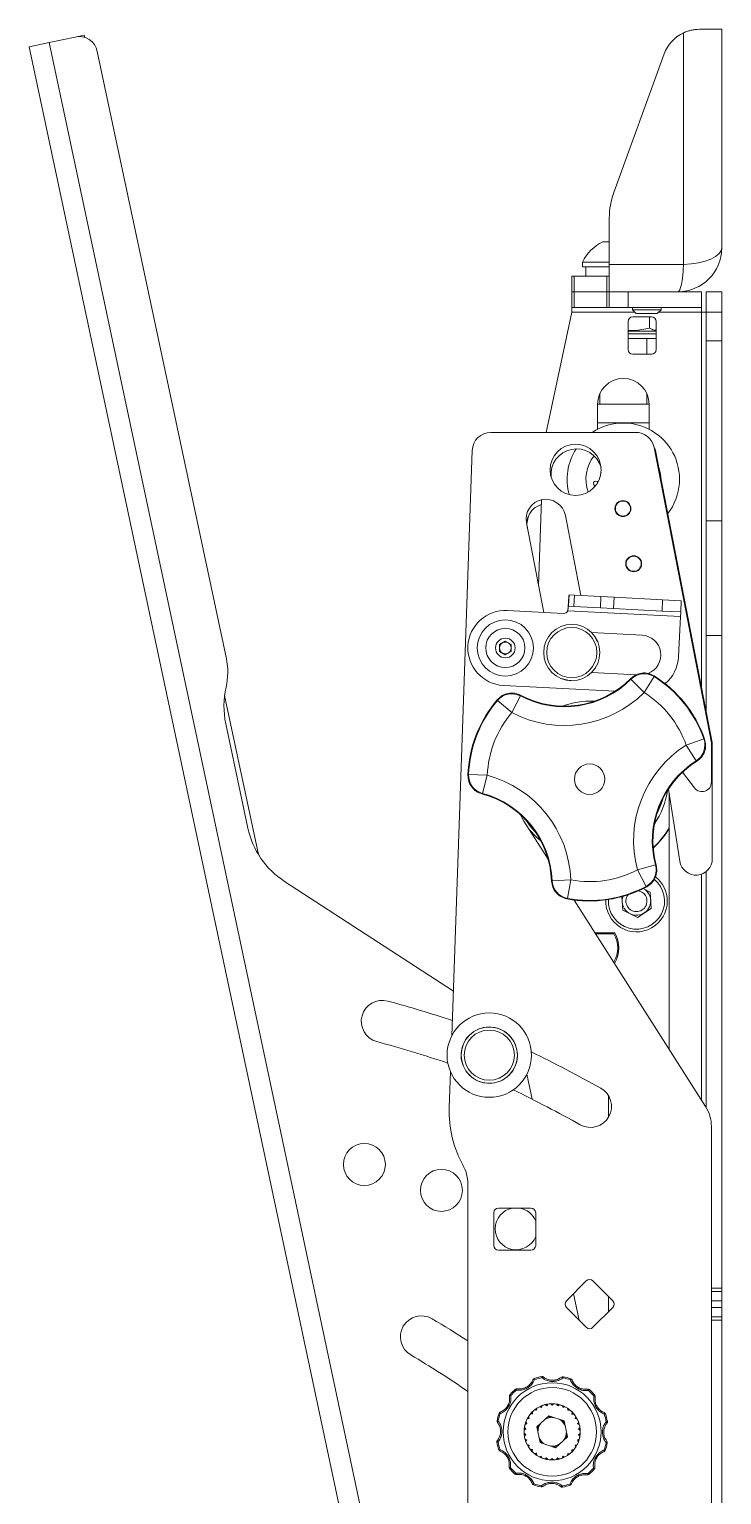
# Model space of a CAD drawing. Extents: x -382 to 1420, y -377 to 265.
# Drawn here: x -139.48 to -134.87, y 20.09 to 29.85 of the extents above; entities that cross this region are included whole.
import ezdxf

# ---------------------------------------------------------------- set-up
doc = ezdxf.new("R2010")
doc.units = 0
doc.header["$MEASUREMENT"] = 0
doc.layers.add('AV-Detl-Obje-Brkt', color=202, linetype='CONTINUOUS')
doc.layers.add('AV-Detl-Obje-Mont', color=232, linetype='CONTINUOUS')

msp = doc.modelspace()

# ---------------------------------------------------------------- linework, layer by layer
at = {"layer": 'AV-Detl-Obje-Brkt', "linetype": 'Continuous', "lineweight": 15}
for p, q in [((-139.17889, 29.79983), (-139.35157, 29.76312)), ((-139.17889, 29.79983), (-139.11745, 29.81289)), ((-139.11393, 29.79632), (-139.11745, 29.81289)), ((-139.35157, 29.76312), (-139.48437, 29.7349)), ((-136.05597, 13.60552), (-139.48437, 29.7349)), ((-135.92317, 13.63375), (-139.35157, 29.76312)), ((-139.03072, 29.70361), (-138.17056, 25.65684)), ((-137.95691, 24.35299), (-138.18209, 25.41238)), ((-138.17436, 25.22411), (-138.02643, 24.52813)), ((-137.78273, 24.17355), (-136.6569, 23.44243))]:
    msp.add_line(p, q, dxfattribs=at)
for centre, radius, start, end in [((-139.15292, 29.67764), 0.12492, 12, 102), ((-138.59823, 25.56593), 0.43723, 346.992167, 12), ((-137.6245, 25.34099), 0.56215, 166.992167, 192), ((-137.47656, 24.64501), 0.56215, 192, 237)]:
    msp.add_arc(centre, radius, start, end, dxfattribs=at)
at = {"layer": 'AV-Detl-Obje-Mont', "linetype": 'Continuous', "lineweight": 15}
for p, q in [((-135.12165, 29.82806), (-135.12165, 28.28344)), ((-135.01668, 29.85118), (-134.86783, 29.85118)), ((-134.86783, 28.39419), (-134.86783, 29.85118)), ((-135.25145, 29.68679), (-135.58723, 28.76425)), ((-135.61736, 28.59335), (-135.61736, 28.28344)), ((-135.66034, 28.43517), (-135.61736, 28.43517)), ((-135.797, 28.30025), (-135.797, 28.26927)), ((-135.797, 28.30025), (-135.61736, 28.30025)), ((-135.797, 28.26927), (-135.61736, 28.26927)), ((-135.77352, 28.26927), (-135.77352, 28.20681)), ((-135.12165, 28.28344), (-135.61736, 28.28344)), ((-135.61736, 28.10227), (-135.61736, 28.28344)), ((-135.86721, 28.10227), (-135.86721, 28.20681)), ((-135.86721, 28.20681), (-135.85047, 28.20681)), ((-135.85047, 28.20681), (-135.85047, 28.10227)), ((-135.6341, 28.20681), (-135.85047, 28.20681)), ((-135.6341, 28.10227), (-135.6341, 28.20681)), ((-135.6341, 28.20681), (-135.61736, 28.20681)), ((-135.86721, 28.10226), (-135.86719, 28.10227)), ((-135.86721, 27.99766), (-135.86721, 28.10226)), ((-135.86719, 28.10227), (-135.85047, 28.10227)), ((-135.85047, 28.10227), (-135.85047, 27.99774)), ((-135.6341, 28.10227), (-135.85047, 28.10227)), ((-135.6341, 27.99774), (-135.6341, 28.10227)), ((-135.6341, 28.10227), (-135.61736, 28.10227)), ((-135.61736, 27.99774), (-135.61736, 28.10227)), ((-135.61736, 28.10227), (-135.60239, 28.10227)), ((-135.60239, 28.10227), (-135.49244, 28.10227)), ((-135.49244, 28.10227), (-135.49244, 27.99774)), ((-135.0036, 28.10227), (-135.49244, 28.10227)), ((-135.0036, 28.10227), (-135.0036, 27.99774)), ((-134.97237, 28.10227), (-134.86783, 28.10227)), ((-134.97237, 28.10227), (-134.97237, 27.96651)), ((-134.86783, 28.10227), (-134.86783, 27.96651)), ((-136.0375, 27.16536), (-135.86721, 27.96651)), ((-135.86719, 27.99774), (-135.86721, 27.99766)), ((-135.86721, 27.99766), (-135.86721, 27.96651)), ((-135.86721, 27.96651), (-135.44722, 27.96651)), ((-135.85047, 27.99774), (-135.86719, 27.99774)), ((-135.6341, 27.99774), (-135.85047, 27.99774)), ((-135.61736, 27.99774), (-135.6341, 27.99774)), ((-135.49244, 27.99774), (-135.61736, 27.99774)), ((-135.0036, 27.99774), (-135.49244, 27.99774)), ((-135.46246, 27.99774), (-135.46246, 27.98175)), ((-135.46246, 27.98175), (-135.43768, 27.95696)), ((-135.46246, 27.98175), (-135.27258, 27.98175)), ((-135.33629, 27.93528), (-135.46121, 27.93528)), ((-135.43768, 27.95696), (-135.29736, 27.95696)), ((-135.34875, 27.86072), (-135.34875, 27.93528)), ((-135.29736, 27.95696), (-135.27258, 27.98175)), ((-135.28782, 27.96651), (-135.0036, 27.96651)), ((-135.27258, 27.98175), (-135.27258, 27.99774)), ((-135.0036, 27.96651), (-135.0036, 27.99774)), ((-134.97237, 27.96651), (-135.0036, 27.96651)), ((-135.0036, 27.96651), (-135.0036, 25.47452)), ((-134.97237, 27.96651), (-134.86783, 27.96651)), ((-134.97237, 27.96651), (-134.97237, 27.77529)), ((-134.86783, 27.96651), (-134.86783, 27.77529)), ((-135.49244, 27.90405), (-135.49244, 27.71666)), ((-135.49244, 27.8392), (-135.30506, 27.8392)), ((-135.30506, 27.71666), (-135.30506, 27.90405)), ((-135.49244, 27.8212), (-135.30506, 27.8212)), ((-135.49244, 27.78997), (-135.31255, 27.78997)), ((-135.36752, 27.68543), (-135.36752, 27.78997)), ((-134.97237, 27.77529), (-134.86783, 27.77529)), ((-134.97237, 27.77529), (-134.97237, 26.57569)), ((-134.86783, 27.77529), (-134.86783, 26.57569)), ((-135.46121, 27.68543), (-135.33629, 27.68543)), ((-135.69557, 27.35274), (-135.35178, 27.35274)), ((-135.69557, 27.35274), (-135.69557, 27.18607)), ((-135.67983, 27.4246), (-135.67983, 27.35274)), ((-135.36752, 27.35274), (-135.36752, 27.4246)), ((-135.35178, 27.18607), (-135.35178, 27.35274)), ((-136.40625, 27.16536), (-135.4416, 27.16536)), ((-135.69557, 27.22782), (-135.35178, 27.22782)), ((-135.31898, 27.06427), (-134.93641, 25.09616)), ((-136.6673, 23.14447), (-136.5311, 27.0448)), ((-135.30668, 27.03375), (-134.93048, 25.09837)), ((-135.67234, 26.90082), (-135.67937, 26.86499)), ((-135.72199, 26.82818), (-135.71648, 26.80038)), ((-135.69067, 26.83739), (-135.71111, 26.83937)), ((-135.69659, 26.82685), (-135.69792, 26.83809)), ((-135.69557, 26.83786), (-135.69557, 26.82856)), ((-136.06939, 26.7163), (-136.08931, 26.14592)), ((-136.17017, 26.56188), (-136.05427, 25.96562)), ((-136.16663, 26.55782), (-136.15573, 26.60913)), ((-135.80629, 26.07783), (-135.9102, 26.61241)), ((-134.97237, 26.57569), (-134.86783, 26.57569)), ((-134.97237, 26.57569), (-134.97237, 25.8108)), ((-134.86783, 26.57569), (-134.86783, 25.8108)), ((-136.09553, 26.17792), (-136.08837, 26.17292)), ((-135.88954, 26.0074), (-135.88567, 26.08196)), ((-135.88567, 26.08196), (-135.84913, 26.08006)), ((-135.853, 26.00551), (-135.84913, 26.08006)), ((-135.6727, 26.07089), (-135.84913, 26.08006)), ((-135.92333, 25.95882), (-136.2976, 25.97826)), ((-135.14264, 25.93733), (-135.89363, 25.97634)), ((-135.853, 26.00551), (-135.88954, 26.0074)), ((-135.67657, 25.99634), (-135.853, 26.00551)), ((-135.67657, 25.99634), (-135.6727, 26.07089)), ((-135.58836, 25.99176), (-135.67657, 25.99634)), ((-135.6727, 26.07089), (-135.58448, 26.06631)), ((-135.58836, 25.99176), (-135.58448, 26.06631)), ((-135.58836, 25.99176), (-135.26577, 25.975)), ((-135.2619, 26.04956), (-135.58448, 26.06631)), ((-135.26577, 25.975), (-135.2619, 26.04956)), ((-135.14102, 25.96852), (-135.26577, 25.975)), ((-135.2619, 26.04956), (-135.13714, 26.04308)), ((-135.14102, 25.96852), (-135.13714, 26.04308)), ((-135.15658, 25.66881), (-135.14264, 25.93733)), ((-135.14102, 25.96852), (-135.14264, 25.93733)), ((-135.39922, 25.81401), (-135.73566, 25.83149)), ((-135.69625, 25.77021), (-135.71157, 25.79915)), ((-134.97237, 25.8108), (-134.86783, 25.8108)), ((-134.97237, 25.31386), (-134.97237, 25.8108)), ((-134.86783, 21.46311), (-134.86783, 25.8108)), ((-136.34953, 25.75126), (-136.31056, 25.77376)), ((-136.34953, 25.70625), (-136.34953, 25.75126)), ((-136.31056, 25.68375), (-136.34953, 25.70625)), ((-136.31056, 25.77376), (-136.27158, 25.75126)), ((-136.27158, 25.70625), (-136.31056, 25.68375)), ((-136.27158, 25.75126), (-136.27158, 25.70625)), ((-135.93879, 25.52534), (-135.88438, 25.51162)), ((-135.88438, 25.51162), (-135.87271, 25.51248)), ((-135.7344, 25.56623), (-135.43539, 25.5507)), ((-135.47279, 25.52044), (-135.47375, 25.5252)), ((-135.47279, 25.52044), (-135.38461, 25.43198)), ((-135.31805, 25.53768), (-135.38461, 25.43198)), ((-136.32352, 25.47925), (-135.57839, 25.44054)), ((-136.20903, 25.40886), (-136.26704, 25.29824)), ((-136.20952, 25.41369), (-136.20903, 25.40886)), ((-136.26704, 25.29824), (-136.36193, 25.37947)), ((-135.81087, 25.35007), (-135.83714, 25.34605)), ((-135.81087, 25.35017), (-135.81087, 25.35007)), ((-134.98684, 25.12304), (-135.10462, 25.08148)), ((-134.93641, 25.09616), (-134.93641, 24.83375)), ((-134.93048, 24.32409), (-134.93048, 25.09837)), ((-135.03784, 24.97593), (-135.10462, 25.08148)), ((-135.12879, 24.90047), (-135.04843, 24.79573)), ((-135.03341, 24.97394), (-135.03784, 24.97593)), ((-136.4306, 24.88052), (-136.55541, 24.88531)), ((-136.4306, 24.88052), (-136.46311, 24.75992)), ((-136.46311, 24.75992), (-136.46675, 24.75671)), ((-135.22335, 24.78828), (-135.14712, 24.30704)), ((-135.21764, 23.05396), (-135.21764, 24.75224)), ((-136.1867, 24.57508), (-136.2125, 24.62045)), ((-136.02514, 24.32148), (-136.1867, 24.57508)), ((-136.1474, 24.55348), (-136.12995, 24.53163)), ((-135.30932, 24.28254), (-135.43002, 24.2504)), ((-135.43002, 24.2504), (-135.37177, 24.13991)), ((-135.30932, 24.28254), (-135.30472, 24.28099)), ((-135.0036, 24.22117), (-135.0036, 22.71798)), ((-134.97237, 22.66883), (-134.97237, 24.2382)), ((-136.00229, 24.17527), (-135.99836, 24.17811)), ((-135.87356, 24.18318), (-135.99836, 24.17811)), ((-135.87356, 24.18318), (-135.89645, 24.06039)), ((-135.34419, 24.10206), (-135.39071, 24.12573)), ((-134.97554, 22.67394), (-135.85172, 24.04926)), ((-135.53274, 24.07184), (-135.52801, 23.98255)), ((-135.3384, 23.99259), (-135.34419, 24.10206)), ((-135.52801, 23.98255), (-135.43031, 23.93283)), ((-135.43031, 23.93283), (-135.3384, 23.99259)), ((-135.5811, 23.82994), (-135.71199, 23.82994)), ((-135.58613, 23.82369), (-135.5899, 23.82994)), ((-135.70801, 23.82369), (-135.58613, 23.82369)), ((-135.58613, 23.63631), (-135.58864, 23.63631)), ((-135.58466, 23.63006), (-135.5811, 23.63006)), ((-136.68398, 22.66684), (-136.67569, 22.90416)), ((-136.16703, 22.88808), (-136.1317, 22.72187)), ((-135.62349, 22.74693), (-135.62349, 22.60049)), ((-134.93641, 22.5397), (-134.93641, 18.64828)), ((-136.5604, 19.74363), (-136.5604, 22.15846)), ((-136.13941, 21.99608), (-136.35678, 21.99608)), ((-136.38801, 21.96485), (-136.38801, 21.74749)), ((-136.10818, 21.74749), (-136.10818, 21.96485)), ((-136.35678, 21.71626), (-136.13941, 21.71626)), ((-135.77049, 21.51107), (-135.90299, 21.37857)), ((-135.59382, 21.37857), (-135.72632, 21.51107)), ((-135.85613, 21.42543), (-135.81891, 21.25032)), ((-135.62349, 21.40823), (-135.62349, 21.30474)), ((-134.93641, 21.46311), (-134.86783, 21.46311)), ((-134.86783, 21.44103), (-134.93641, 21.44103)), ((-134.86783, 21.46311), (-134.86783, 21.44103)), ((-134.86783, 21.37857), (-134.86783, 21.44103)), ((-135.90299, 21.3344), (-135.77049, 21.2019)), ((-135.72632, 21.2019), (-135.59382, 21.3344)), ((-134.93641, 21.37857), (-134.86783, 21.37857)), ((-134.86783, 21.3344), (-134.93641, 21.3344)), ((-134.86783, 21.37857), (-134.86783, 21.3344)), ((-134.86783, 21.27194), (-134.86783, 21.3344)), ((-134.93641, 21.27194), (-134.86783, 21.27194)), ((-134.86783, 21.24985), (-134.93641, 21.24985)), ((-134.86783, 21.27194), (-134.86783, 21.24985)), ((-134.86783, 16.90216), (-134.86783, 21.24985)), ((-136.11775, 20.86071), (-136.11526, 20.85331)), ((-136.06816, 20.87369), (-136.0667, 20.86602)), ((-135.92414, 20.87287), (-135.92569, 20.86522)), ((-135.8747, 20.85932), (-135.87727, 20.85195)), ((-136.27934, 20.75337), (-136.27349, 20.7482)), ((-136.24289, 20.78941), (-136.23779, 20.7835)), ((-135.75039, 20.7866), (-135.75555, 20.78074)), ((-135.71434, 20.75014), (-135.72026, 20.74504)), ((-136.35207, 20.62906), (-136.34469, 20.62648)), ((-136.16024, 20.59969), (-136.15506, 20.60809)), ((-136.1516, 20.59466), (-136.15513, 20.60798)), ((-136.13712, 20.63131), (-136.14356, 20.62382)), ((-136.14347, 20.62392), (-136.12972, 20.6246)), ((-136.13712, 20.63131), (-136.1303, 20.63845)), ((-136.12972, 20.6246), (-136.1304, 20.63836)), ((-136.10793, 20.65743), (-136.11578, 20.65144)), ((-136.11568, 20.65153), (-136.10208, 20.64933)), ((-136.10793, 20.65743), (-136.09977, 20.663)), ((-136.10208, 20.64933), (-136.09989, 20.66293)), ((-136.02042, 20.61139), (-136.10104, 20.53925)), ((-136.07395, 20.67692), (-136.08287, 20.67269)), ((-136.08275, 20.67275), (-136.06991, 20.66778)), ((-136.07395, 20.67692), (-136.06481, 20.68067)), ((-136.06991, 20.66778), (-136.06493, 20.68062)), ((-136.03665, 20.68891), (-136.04626, 20.68663)), ((-136.04614, 20.68667), (-136.03461, 20.67913)), ((-136.03665, 20.68891), (-136.02694, 20.69068)), ((-136.03461, 20.67913), (-136.02707, 20.69066)), ((-135.91763, 20.57765), (-136.02042, 20.61139)), ((-135.99768, 20.69289), (-136.00756, 20.69266)), ((-136.00742, 20.69266), (-135.99771, 20.68289)), ((-135.99771, 20.68289), (-135.98794, 20.6926)), ((-135.99768, 20.69289), (-135.98781, 20.6926)), ((-135.95874, 20.68867), (-135.96844, 20.6905)), ((-135.96831, 20.69048), (-135.96084, 20.6789)), ((-135.96084, 20.6789), (-135.94927, 20.68637)), ((-135.95874, 20.68867), (-135.94914, 20.68634)), ((-135.92152, 20.67645), (-135.93063, 20.68026)), ((-135.93051, 20.68021), (-135.92561, 20.66734)), ((-135.92561, 20.66734), (-135.91273, 20.67223)), ((-135.92152, 20.67645), (-135.91262, 20.67217)), ((-135.88765, 20.65676), (-135.89577, 20.66238)), ((-135.89566, 20.66231), (-135.89355, 20.6487)), ((-135.89355, 20.6487), (-135.87994, 20.65081)), ((-135.88765, 20.65676), (-135.87983, 20.65073)), ((-135.8653, 20.63755), (-135.86607, 20.6238)), ((-135.86607, 20.6238), (-135.85231, 20.62304)), ((-135.85862, 20.63046), (-135.8654, 20.63765)), ((-135.85862, 20.63046), (-135.85223, 20.62293)), ((-135.84075, 20.60703), (-135.84436, 20.59373)), ((-135.83569, 20.5987), (-135.84083, 20.60714)), ((-135.64305, 20.62501), (-135.65045, 20.62252)), ((-136.36562, 20.57961), (-136.35796, 20.57807)), ((-136.18455, 20.52566), (-136.18535, 20.51581)), ((-136.18534, 20.51595), (-136.17461, 20.52458)), ((-136.18455, 20.52566), (-136.18323, 20.53544)), ((-136.17461, 20.52458), (-136.18325, 20.53531)), ((-136.17629, 20.56395), (-136.17912, 20.55449)), ((-136.17908, 20.55462), (-136.16679, 20.56083)), ((-136.17629, 20.56395), (-136.17296, 20.57325)), ((-136.16679, 20.56083), (-136.17301, 20.57312)), ((-136.16024, 20.59969), (-136.16498, 20.59102)), ((-136.16492, 20.59114), (-136.1516, 20.59466)), ((-136.10104, 20.53925), (-136.07887, 20.43336)), ((-135.89546, 20.47176), (-135.91763, 20.57765)), ((-135.84436, 20.59373), (-135.83106, 20.59013)), ((-135.83569, 20.5987), (-135.831, 20.59001)), ((-135.82309, 20.57206), (-135.82938, 20.55981)), ((-135.82938, 20.55981), (-135.81712, 20.55352)), ((-135.81986, 20.56287), (-135.82313, 20.57219)), ((-135.81308, 20.53419), (-135.82178, 20.52351)), ((-135.82178, 20.52351), (-135.8111, 20.51481)), ((-135.81986, 20.56287), (-135.81709, 20.55339)), ((-135.81184, 20.52452), (-135.8131, 20.53432)), ((-135.81184, 20.52452), (-135.81109, 20.51468)), ((-135.63006, 20.57541), (-135.63773, 20.57395)), ((-136.36644, 20.4356), (-136.35877, 20.43705)), ((-136.18467, 20.48648), (-136.18541, 20.49633)), ((-136.17472, 20.4875), (-136.1854, 20.4962)), ((-136.18467, 20.48648), (-136.18341, 20.47669)), ((-136.18343, 20.47682), (-136.17472, 20.4875)), ((-136.17664, 20.44814), (-136.17941, 20.45762)), ((-136.16712, 20.4512), (-136.17938, 20.45749)), ((-136.17664, 20.44814), (-136.17337, 20.43882)), ((-136.17342, 20.43895), (-136.16712, 20.4512)), ((-136.16081, 20.41231), (-136.1655, 20.421)), ((-136.15214, 20.41728), (-136.16544, 20.42088)), ((-136.16081, 20.41231), (-136.15568, 20.40387)), ((-136.15575, 20.40398), (-136.15214, 20.41728)), ((-136.07887, 20.43336), (-135.97608, 20.39961)), ((-135.97608, 20.39961), (-135.89546, 20.47176)), ((-135.83158, 20.41987), (-135.8449, 20.41634)), ((-135.8449, 20.41634), (-135.84137, 20.40303)), ((-135.83626, 20.41132), (-135.84145, 20.40291)), ((-135.83626, 20.41132), (-135.83152, 20.41999)), ((-135.81742, 20.45639), (-135.82971, 20.45018)), ((-135.82971, 20.45018), (-135.8235, 20.43788)), ((-135.82022, 20.44706), (-135.82354, 20.43776)), ((-135.81116, 20.49506), (-135.82189, 20.48643)), ((-135.82189, 20.48643), (-135.81325, 20.47569)), ((-135.82022, 20.44706), (-135.81738, 20.45652)), ((-135.81196, 20.48535), (-135.81328, 20.47556)), ((-135.81196, 20.48535), (-135.81115, 20.49519)), ((-135.63089, 20.43139), (-135.63854, 20.43294)), ((-136.35345, 20.386), (-136.34605, 20.38849)), ((-136.13788, 20.38054), (-136.14427, 20.38807)), ((-136.13044, 20.38721), (-136.14419, 20.38797)), ((-136.13788, 20.38054), (-136.13111, 20.37336)), ((-136.1312, 20.37345), (-136.13044, 20.38721)), ((-136.10885, 20.35424), (-136.11667, 20.36028)), ((-136.10295, 20.36231), (-136.11657, 20.3602)), ((-136.10885, 20.35424), (-136.10073, 20.34863)), ((-136.10084, 20.3487), (-136.10295, 20.36231)), ((-136.07499, 20.33455), (-136.08389, 20.33883)), ((-136.07089, 20.34367), (-136.08377, 20.33877)), ((-136.07499, 20.33455), (-136.06587, 20.33075)), ((-136.066, 20.3308), (-136.07089, 20.34367)), ((-136.03777, 20.32233), (-136.04736, 20.32467)), ((-136.03566, 20.3321), (-136.04724, 20.32464)), ((-136.03777, 20.32233), (-136.02806, 20.32051)), ((-136.02819, 20.32053), (-136.03566, 20.3321)), ((-135.99882, 20.31812), (-136.00869, 20.31841)), ((-135.99879, 20.32812), (-136.00856, 20.3184)), ((-135.99882, 20.31812), (-135.98895, 20.31835)), ((-135.98908, 20.31835), (-135.99879, 20.32812)), ((-135.95985, 20.3221), (-135.96957, 20.32033)), ((-135.9619, 20.33188), (-135.96943, 20.32035)), ((-135.95037, 20.32434), (-135.9619, 20.33188)), ((-135.95985, 20.3221), (-135.95024, 20.32438)), ((-135.92256, 20.33409), (-135.93169, 20.33034)), ((-135.92659, 20.34323), (-135.93157, 20.33039)), ((-135.91375, 20.33826), (-135.92659, 20.34323)), ((-135.92256, 20.33409), (-135.91363, 20.33832)), ((-135.88857, 20.35357), (-135.89673, 20.34801)), ((-135.89442, 20.36168), (-135.89662, 20.34808)), ((-135.88082, 20.35948), (-135.89442, 20.36168)), ((-135.88857, 20.35357), (-135.88072, 20.35956)), ((-135.85303, 20.38709), (-135.86679, 20.38641)), ((-135.86679, 20.38641), (-135.86611, 20.37265)), ((-135.85938, 20.3797), (-135.8662, 20.37255)), ((-135.85938, 20.3797), (-135.85294, 20.38719)), ((-135.64444, 20.38195), (-135.65181, 20.38453)), ((-136.28216, 20.26087), (-136.27624, 20.26596)), ((-136.24611, 20.22441), (-136.24095, 20.23027)), ((-135.75362, 20.2216), (-135.75871, 20.22751)), ((-135.71716, 20.25764), (-135.72301, 20.2628)), ((-136.1218, 20.15169), (-136.11923, 20.15906)), ((-136.07236, 20.13814), (-136.07082, 20.14579)), ((-135.92834, 20.13732), (-135.9298, 20.14499)), ((-135.87875, 20.1503), (-135.88124, 20.1577))]:
    msp.add_line(p, q, dxfattribs=at)
at = {"layer": 'AV-Detl-Obje-Mont', "linetype": 'Continuous', "lineweight": 15, "flags": 128}
for points in [[(-135.12165, 28.28344), (-135.07045, 28.28783), (-135.02214, 28.29567), (-134.97828, 28.30669), (-134.94027, 28.32053), (-134.90936, 28.33676), (-134.88654, 28.35484), (-134.87255, 28.37419), (-134.86783, 28.39419)], [(-135.12165, 28.28344), (-135.12436, 28.24489), (-135.12785, 28.2096), (-135.13203, 28.17833), (-135.13681, 28.15176), (-135.14209, 28.13047), (-135.14776, 28.11492), (-135.15369, 28.10545), (-135.15975, 28.10227)], [(-135.31255, 27.78997), (-135.30646, 27.79057), (-135.30506, 27.79088)], [(-135.30668, 27.03375), (-135.31258, 27.05443), (-135.32059, 27.07145)], [(-135.2742, 26.86665), (-135.2766, 26.89016), (-135.28727, 26.9339)], [(-135.31913, 25.54313), (-135.31836, 25.53923), (-135.31805, 25.53768)], [(-136.36193, 25.37947), (-136.3621, 25.38104), (-136.36251, 25.38499)], [(-134.98684, 25.12304), (-134.98539, 25.1224), (-134.98176, 25.12078)], [(-136.55958, 24.88165), (-136.5566, 24.88427), (-136.55541, 24.88531)], [(-135.26131, 24.72222), (-135.27333, 24.68398), (-135.30112, 24.62054)], [(-135.26354, 24.71769), (-135.27961, 24.66993), (-135.29968, 24.62538)], [(-135.28841, 24.65912), (-135.28475, 24.66799), (-135.27818, 24.68527)], [(-136.10916, 24.50271), (-136.14247, 24.5405), (-136.17101, 24.58014)], [(-136.11676, 24.51077), (-136.16865, 24.57664), (-136.17078, 24.57989)], [(-136.07328, 24.44267), (-136.10357, 24.46849), (-136.149, 24.51591)], [(-135.3665, 24.13812), (-135.37027, 24.1394), (-135.37177, 24.13991)], [(-135.89645, 24.06039), (-135.89773, 24.05946), (-135.90095, 24.05713)]]:
    msp.add_lwpolyline(points, dxfattribs=at)
at = {"layer": 'AV-Detl-Obje-Mont', "linetype": 'Continuous', "lineweight": 15}
for centre, radius in [((-135.8421, 26.91551), 0.17039), ((-135.52627, 26.65764), 0.05322), ((-135.52627, 26.65764), 0.05037), ((-135.45476, 26.28976), 0.05322), ((-135.45476, 26.28976), 0.05037), ((-136.31056, 25.72875), 0.18738), ((-135.8674, 25.69823), 0.18738), ((-136.31056, 25.72875), 0.13092), ((-136.31056, 25.72875), 0.06546), ((-135.8674, 25.69823), 0.1674), ((-135.74841, 24.8543), 0.10144), ((-136.41759, 23.01545), 0.28107), ((-136.41759, 23.01545), 0.18738), ((-136.41759, 23.01545), 0.1674), ((-137.25035, 22.28705), 0.13991), ((-136.73666, 22.11456), 0.13991), ((-135.99825, 20.5055), 0.3268), ((-135.99825, 20.5055), 0.29557), ((-135.99825, 20.5055), 0.18738)]:
    msp.add_circle(centre, radius, dxfattribs=at)
for centre, radius, start, end in [((-135.01668, 29.60134), 0.24984, 114.843767, 160), ((-135.11768, 28.59335), 0.49969, 160, 180), ((-135.52367, 28.16005), 0.30719, 116.416332, 152.845738), ((-135.15975, 28.39419), 0.29192, 270, 0), ((-135.46121, 27.90405), 0.03123, 90, 180), ((-135.33629, 27.90405), 0.03123, 0, 90), ((-135.46121, 27.71666), 0.03123, 180, 270), ((-135.33629, 27.71666), 0.03123, 270, 0), ((-135.52367, 27.35274), 0.17189, 0, 180), ((-136.40625, 27.04044), 0.12492, 90, 178), ((-135.52367, 26.85305), 0.37477, 356.131061, 123.55731), ((-135.4416, 27.04044), 0.12492, 11, 90), ((-135.83617, 26.88499), 0.17039, 16.235316, 185.764684), ((-135.52367, 26.85305), 0.37477, 147.328961, 195.90072), ((-135.52367, 26.85305), 0.24984, 141.4473, 200.108309), ((-135.71208, 26.82942), 0.00999, 84.465327, 187.149386), ((-135.52367, 26.85305), 0.37477, 322.328066, 356.131061), ((-136.04018, 26.58714), 0.13242, 11, 191), ((-136.03422, 26.55649), 0.13242, 105.912381, 191), ((-136.31056, 25.72875), 0.24984, 87.026584, 267.026584), ((-135.92171, 25.99001), 0.03123, 267.026584, 334.047193), ((-135.40609, 25.68177), 0.13242, 291.396031, 87.026584), ((-136.31056, 25.72875), 0.03898, 120, 180), ((-136.31056, 25.72875), 0.03898, 180, 240), ((-136.31056, 25.72875), 0.03898, 60, 120), ((-136.31056, 25.72875), 0.03898, 240, 300), ((-136.31056, 25.72875), 0.03898, 0, 60), ((-136.31056, 25.72875), 0.03898, 300, 0), ((-135.40609, 25.68177), 0.24984, 310.178099, 357.026584), ((-135.91688, 25.9659), 0.62497, 242.079257, 315.156959), ((-135.91688, 25.9659), 0.62901, 242.324827, 314.911389), ((-135.3846, 25.43193), 0.12495, 57.814738, 134.895874), ((-135.74841, 24.8543), 0.81164, 19.167329, 58.068887), ((-135.74841, 24.8543), 0.80759, 19.436992, 57.799223), ((-136.26703, 25.29819), 0.12495, 62.340341, 139.421478), ((-135.91688, 25.9659), 0.75391, 242.324827, 314.911389), ((-135.74841, 24.8543), 0.68269, 19.436992, 57.799223), ((-135.74841, 24.8543), 0.81164, 139.167329, 178.068887), ((-135.74841, 24.8543), 0.80759, 139.436992, 177.799223), ((-135.74841, 24.8543), 0.68269, 139.436992, 177.799223), ((-135.74841, 24.8543), 0.51968, 86.741968, 110.494248), ((-135.10468, 25.0815), 0.12495, 302.340341, 19.421478), ((-134.70149, 24.4444), 0.75391, 122.324827, 194.911389), ((-134.70149, 24.4444), 0.62901, 122.324827, 194.911389), ((-134.70149, 24.4444), 0.62497, 122.079257, 195.156959), ((-136.43055, 24.88055), 0.12495, 177.814738, 254.895874), ((-136.62685, 24.1526), 0.75391, 2.324827, 74.911389), ((-134.99887, 24.83375), 0.06246, 217.5, 0), ((-136.62685, 24.1526), 0.62497, 2.079257, 75.156959), ((-136.62685, 24.1526), 0.62496, 38.618108, 75.156959), ((-136.62685, 24.1526), 0.62901, 2.324827, 74.911389), ((-135.74841, 24.8543), 0.52439, 325.517097, 351.719119), ((-135.74841, 24.8543), 0.50469, 212.409084, 224.827132), ((-136.62685, 24.1526), 0.62496, 2.079257, 38.618108), ((-135.74841, 24.8543), 0.62211, 312.917271, 328.558444), ((-135.74841, 24.8543), 0.62461, 312.734693, 328.185575), ((-135.03947, 24.32409), 0.10899, 189, 0), ((-135.74841, 24.8543), 0.68269, 259.436992, 297.799223), ((-135.43007, 24.25042), 0.12495, 297.814738, 14.895874), ((-135.87351, 24.18321), 0.12495, 182.340341, 259.421478), ((-135.74841, 24.8543), 0.81164, 259.167329, 298.068887), ((-135.74841, 24.8543), 0.80759, 259.436992, 297.799223), ((-135.4361, 24.04231), 0.18738, 176.919922, 50.740064), ((-135.4361, 24.04231), 0.09494, 343.785958, 61.464598), ((-135.4361, 24.04231), 0.20541, 0, 51.558957), ((-135.4361, 24.04231), 0.20541, 177.923533, 0), ((-135.4361, 24.04231), 0.09494, 160.610424, 343.785958), ((-135.4361, 24.04231), 0.07016, 143.467037, 343.785958), ((-135.4361, 24.04231), 0.07016, 343.785958, 78.607985), ((-135.74841, 23.73), 0.19488, 329.148114, 30.851886), ((-135.74841, 23.73), 0.18738, 330, 30), ((-137.13109, 23.24103), 0.13991, 74.600436, 254.600436), ((-139.78492, 13.60607), 10.13368, 72.061088, 74.600436), ((-139.78492, 13.60607), 9.85385, 71.716797, 74.600436), ((-140.59162, 13.9351), 10.13368, 60.974825, 63.924849), ((-140.59162, 13.9351), 9.85385, 60.974825, 63.905278), ((-135.74271, 22.67371), 0.13991, 240.974825, 60.974825), ((-135.93491, 22.64068), 0.74953, 178, 208.850116), ((-135.18626, 22.5397), 0.24984, 0, 32.5), ((-136.81024, 22.15846), 0.24984, 0, 28.850116), ((-136.35678, 21.96485), 0.03123, 90, 180), ((-136.23836, 21.85828), 0.13991, 99.971912, 338.494852), ((-136.23836, 21.85828), 0.13991, 21.505148, 80.028088), ((-136.13941, 21.96485), 0.03123, 0, 90), ((-136.35678, 21.74749), 0.03123, 180, 270), ((-136.13941, 21.74749), 0.03123, 270, 0), ((-135.74841, 21.48898), 0.03123, 45, 135), ((-135.88091, 21.35648), 0.03123, 135, 225), ((-135.61591, 21.35648), 0.03123, 315, 45), ((-136.86998, 21.13829), 0.13991, 59.577966, 239.577966), ((-139.90628, 15.9676), 6.13617, 56.956771, 59.577966), ((-135.74841, 21.22398), 0.03123, 225, 315), ((-139.90628, 15.9676), 5.85635, 55.157285, 59.577966), ((-136.11277, 20.84591), 0.01562, 108.594711, 158.821415), ((-136.12002, 20.84366), 0.01076, 63.751329, 132.827042), ((-135.99825, 20.5055), 0.37477, 100.750744, 108.594711), ((-135.99825, 20.5055), 0.36696, 100.750744, 108.594711), ((-136.06525, 20.85835), 0.01562, 50.52404, 100.750744), ((-136.05783, 20.85994), 0.01076, 76.518413, 145.594126), ((-135.92723, 20.85756), 0.01562, 78.594711, 128.821415), ((-135.93463, 20.85924), 0.01076, 33.751329, 102.827042), ((-135.99825, 20.5055), 0.36696, 70.750744, 78.594711), ((-135.99825, 20.5055), 0.37477, 70.750744, 78.594711), ((-135.87263, 20.84224), 0.01076, 46.518413, 115.594126), ((-135.87985, 20.84458), 0.01562, 20.52404, 70.750744), ((-136.26763, 20.74304), 0.01562, 138.594711, 188.821415), ((-136.27278, 20.73747), 0.01076, 93.751329, 162.827042), ((-135.99825, 20.5055), 0.37477, 130.750744, 138.594711), ((-135.99825, 20.5055), 0.36696, 130.750744, 138.594711), ((-136.23269, 20.77758), 0.01562, 80.52404, 130.750744), ((-136.22706, 20.78267), 0.01076, 106.518413, 175.594126), ((-135.76072, 20.77488), 0.01562, 48.594711, 98.821415), ((-135.76629, 20.78004), 0.01076, 3.751329, 72.827042), ((-135.99825, 20.5055), 0.36696, 40.750744, 48.594711), ((-135.99825, 20.5055), 0.37477, 40.750744, 48.594711), ((-135.72109, 20.73432), 0.01076, 16.518413, 85.594126), ((-135.72617, 20.73995), 0.01562, 350.52404, 40.750744), ((-135.99825, 20.5055), 0.37477, 160.750744, 168.594711), ((-135.99825, 20.5055), 0.36696, 160.750744, 168.594711), ((-136.33732, 20.62391), 0.01562, 110.52404, 160.750744), ((-136.33499, 20.63113), 0.01076, 136.518413, 205.594126), ((-135.99825, 20.5055), 0.18738, 140.805598, 146.846284), ((-135.99825, 20.5055), 0.18738, 128.805598, 134.846284), ((-135.99825, 20.5055), 0.18738, 116.805598, 122.846284), ((-135.99825, 20.5055), 0.18738, 104.805598, 110.846284), ((-135.99825, 20.5055), 0.10144, 94.360982, 109.2909), ((-135.99825, 20.5055), 0.18738, 92.805598, 98.846284), ((-135.99825, 20.5055), 0.18738, 80.805598, 86.846284), ((-135.99825, 20.5055), 0.18738, 68.805598, 74.846284), ((-135.99825, 20.5055), 0.18738, 56.805598, 62.846284), ((-135.99825, 20.5055), 0.18738, 44.805598, 50.846284), ((-135.99825, 20.5055), 0.18738, 32.805598, 38.846284), ((-135.6601, 20.62727), 0.01076, 333.751329, 42.827042), ((-135.65785, 20.62003), 0.01562, 18.594711, 68.821415), ((-135.99825, 20.5055), 0.36696, 10.750744, 18.594711), ((-135.99825, 20.5055), 0.37477, 10.750744, 18.594711), ((-136.35031, 20.57652), 0.01562, 168.594711, 218.821415), ((-136.35199, 20.56912), 0.01076, 123.751329, 192.827042), ((-135.99825, 20.5055), 0.18738, 176.805598, 182.846284), ((-135.99825, 20.5055), 0.18738, 164.805598, 170.846284), ((-135.99825, 20.5055), 0.18738, 152.805598, 158.846284), ((-135.99825, 20.5055), 0.10144, 154.360982, 169.2909), ((-135.99825, 20.5055), 0.09519, 142.007689, 181.644193), ((-135.99825, 20.5055), 0.09519, 82.007689, 121.644193), ((-135.99825, 20.5055), 0.09519, 22.007689, 61.644193), ((-135.99825, 20.5055), 0.10144, 34.360982, 49.2909), ((-135.99825, 20.5055), 0.09519, 322.007689, 1.644193), ((-135.99825, 20.5055), 0.18738, 20.805598, 26.846284), ((-135.99825, 20.5055), 0.18738, 8.805598, 14.846284), ((-135.99825, 20.5055), 0.18738, 356.805598, 2.846284), ((-135.64381, 20.56508), 0.01076, 346.518413, 55.594126), ((-135.6454, 20.5725), 0.01562, 320.52404, 10.750744), ((-136.3511, 20.43851), 0.01562, 140.52404, 190.750744), ((-135.99825, 20.5055), 0.37477, 190.750744, 198.594711), ((-136.35269, 20.44593), 0.01076, 166.518413, 235.594126), ((-135.99825, 20.5055), 0.36696, 190.750744, 198.594711), ((-135.99825, 20.5055), 0.18738, 188.805598, 194.846284), ((-135.99825, 20.5055), 0.18738, 200.805598, 206.846284), ((-135.99825, 20.5055), 0.09519, 202.007689, 241.644193), ((-135.99825, 20.5055), 0.10144, 214.360982, 229.2909), ((-135.99825, 20.5055), 0.09519, 262.007689, 301.644193), ((-135.99825, 20.5055), 0.10144, 274.360982, 289.2909), ((-135.99825, 20.5055), 0.10144, 334.360982, 349.2909), ((-135.99825, 20.5055), 0.18738, 332.805598, 338.846284), ((-135.99825, 20.5055), 0.18738, 344.805598, 350.846284), ((-135.99825, 20.5055), 0.36696, 340.750744, 348.594711), ((-135.99825, 20.5055), 0.37477, 340.750744, 348.594711), ((-135.64452, 20.44188), 0.01076, 303.751329, 12.827042), ((-135.64619, 20.43448), 0.01562, 348.594711, 38.821415), ((-136.33865, 20.39098), 0.01562, 198.594711, 248.821415), ((-136.33641, 20.38373), 0.01076, 153.751329, 222.827042), ((-135.99825, 20.5055), 0.18738, 212.805598, 218.846284), ((-135.99825, 20.5055), 0.18738, 224.805598, 230.846284), ((-135.99825, 20.5055), 0.18738, 236.805598, 242.846284), ((-135.99825, 20.5055), 0.18738, 248.805598, 254.846284), ((-135.99825, 20.5055), 0.18738, 260.805598, 266.846284), ((-135.99825, 20.5055), 0.18738, 272.805598, 278.846284), ((-135.99825, 20.5055), 0.18738, 284.805598, 290.846284), ((-135.99825, 20.5055), 0.18738, 296.805598, 302.846284), ((-135.99825, 20.5055), 0.18738, 308.805598, 314.846284), ((-135.99825, 20.5055), 0.18738, 320.805598, 326.846284), ((-135.66151, 20.37988), 0.01076, 316.518413, 25.594126), ((-135.65918, 20.3871), 0.01562, 290.52404, 340.750744), ((-136.27033, 20.27106), 0.01562, 170.52404, 220.750744), ((-136.27542, 20.27669), 0.01076, 196.518413, 265.594126), ((-135.99825, 20.5055), 0.37477, 220.750744, 228.594711), ((-135.99825, 20.5055), 0.36696, 220.750744, 228.594711), ((-136.23579, 20.23612), 0.01562, 228.594711, 278.821415), ((-136.23022, 20.23097), 0.01076, 183.751329, 252.827042), ((-135.76944, 20.22834), 0.01076, 286.518413, 355.594126), ((-135.76381, 20.23343), 0.01562, 260.52404, 310.750744), ((-135.99825, 20.5055), 0.36696, 310.750744, 318.594711), ((-135.99825, 20.5055), 0.37477, 310.750744, 318.594711), ((-135.72372, 20.27354), 0.01076, 273.751329, 342.827042), ((-135.72887, 20.26797), 0.01562, 318.594711, 8.821415), ((-136.12388, 20.16876), 0.01076, 226.518413, 295.594126), ((-136.11666, 20.16643), 0.01562, 200.52404, 250.750744), ((-135.99825, 20.5055), 0.37477, 250.750744, 258.594711), ((-135.99825, 20.5055), 0.36696, 250.750744, 258.594711), ((-136.06927, 20.15344), 0.01562, 258.594711, 308.821415), ((-136.06187, 20.15177), 0.01076, 213.751329, 282.827042), ((-135.93868, 20.15106), 0.01076, 256.518413, 325.594126), ((-135.93126, 20.15266), 0.01562, 230.52404, 280.750744), ((-135.99825, 20.5055), 0.36696, 280.750744, 288.594711), ((-135.99825, 20.5055), 0.37477, 280.750744, 288.594711), ((-135.87648, 20.16735), 0.01076, 243.751329, 312.827042), ((-135.88373, 20.1651), 0.01562, 288.594711, 338.821415)]:
    msp.add_arc(centre, radius, start, end, dxfattribs=at)
for points, knots in [([(-135.01668, 29.85118), (-135.02431, 29.85099), (-135.03977, 29.85059), (-135.06458, 29.84698), (-135.09009, 29.84064), (-135.10913, 29.83372), (-135.1195, 29.82903), (-135.12165, 29.82806)], [0, 0, 0, 0, 0.2309484, 0.4677839, 0.6989918, 0.9377245, 1, 1, 1, 1]), ([(-135.34875, 27.86072), (-135.38281, 27.85295), (-135.43033, 27.84212), (-135.47873, 27.84454), (-135.49244, 27.84523)], [0, 0, 0, 0, 0.7166292, 1, 1, 1, 1]), ([(-135.30506, 27.84595), (-135.30972, 27.84595), (-135.32448, 27.84594), (-135.33889, 27.85472), (-135.34875, 27.86072)], [0, 0, 0, 0, 0.3160281, 1, 1, 1, 1]), ([(-135.31913, 25.54313), (-135.33179, 25.54939), (-135.35711, 25.56192), (-135.40008, 25.56327), (-135.44138, 25.552), (-135.46301, 25.5341), (-135.47375, 25.5252)], [0, 0, 0, 0, 0.2507481, 0.5015013, 0.7522272, 1, 1, 1, 1]), ([(-136.20952, 25.41369), (-136.22259, 25.41905), (-136.24872, 25.42978), (-136.29168, 25.42813), (-136.33209, 25.414), (-136.35241, 25.39462), (-136.36251, 25.38499)], [0, 0, 0, 0, 0.2507481, 0.5015013, 0.7522272, 1, 1, 1, 1]), ([(-135.03341, 24.97394), (-135.02223, 24.98258), (-134.99987, 24.99985), (-134.97982, 25.03787), (-134.97186, 25.07994), (-134.97847, 25.10722), (-134.98176, 25.12078)], [0, 0, 0, 0, 0.2507481, 0.5015013, 0.7522272, 1, 1, 1, 1]), ([(-136.55958, 24.88165), (-136.55868, 24.86755), (-136.55687, 24.83936), (-136.53656, 24.80147), (-136.50615, 24.77134), (-136.47983, 24.76157), (-136.46675, 24.75671)], [0, 0, 0, 0, 0.2507481, 0.5015013, 0.7522272, 1, 1, 1, 1]), ([(-135.3665, 24.13812), (-135.35475, 24.14596), (-135.33123, 24.16162), (-135.30858, 24.19815), (-135.29769, 24.23955), (-135.30238, 24.26724), (-135.30472, 24.28099)], [0, 0, 0, 0, 0.2507481, 0.5015013, 0.7522272, 1, 1, 1, 1]), ([(-136.00229, 24.17527), (-136.00041, 24.16127), (-135.99663, 24.13327), (-135.97372, 24.0969), (-135.94128, 24.06897), (-135.91434, 24.06106), (-135.90095, 24.05713)], [0, 0, 0, 0, 0.2507481, 0.5015013, 0.7522272, 1, 1, 1, 1]), ([(-136.41959, 23.20282), (-136.4401, 23.20063), (-136.4811, 23.19624), (-136.53574, 23.16499), (-136.5783, 23.11868), (-136.60343, 23.05965), (-136.60741, 22.99616), (-136.59101, 22.93623), (-136.55658, 22.88473), (-136.50628, 22.84627), (-136.44522, 22.82648), (-136.38195, 22.82806), (-136.32374, 22.84945), (-136.27513, 22.88843), (-136.24113, 22.94224), (-136.22697, 23.00475), (-136.23405, 23.06714), (-136.2602, 23.12319), (-136.30336, 23.1682), (-136.35891, 23.1979), (-136.40003, 23.20123), (-136.41959, 23.20282)], [0, 0, 0, 0, 0.05200454, 0.10395528, 0.15731926, 0.21193164, 0.26492697, 0.31591542, 0.36765036, 0.42165927, 0.47604064, 0.52837413, 0.57947101, 0.63180444, 0.68613419, 0.74020548, 0.79190845, 0.84292309, 0.89589004, 0.95048989, 1, 1, 1, 1]), ([(-136.11526, 20.85331), (-136.118, 20.84736), (-136.12498, 20.83223), (-136.13919, 20.81562), (-136.15877, 20.7998), (-136.18103, 20.78799), (-136.21047, 20.78114), (-136.22891, 20.78273), (-136.23779, 20.7835)], [0, 0, 0, 0, 0.1352753, 0.3444541, 0.421074, 0.6196967, 0.8169716, 1, 1, 1, 1]), ([(-136.23012, 20.79298), (-136.22264, 20.79225), (-136.20727, 20.79073), (-136.18237, 20.7962), (-136.16352, 20.80617), (-136.1471, 20.81958), (-136.13527, 20.83379), (-136.12959, 20.8465), (-136.12734, 20.85155)], [0, 0, 0, 0, 0.18612628, 0.38241157, 0.57742909, 0.65296924, 0.86206429, 1, 1, 1, 1]), ([(-135.92569, 20.86522), (-135.93103, 20.86144), (-135.94464, 20.85182), (-135.96525, 20.84454), (-135.99011, 20.84063), (-136.0153, 20.84154), (-136.04421, 20.85032), (-136.0594, 20.86092), (-136.0667, 20.86602)], [0, 0, 0, 0, 0.1352533, 0.3444347, 0.4210611, 0.6196828, 0.8169569, 1, 1, 1, 1]), ([(-136.05532, 20.8704), (-136.04921, 20.86602), (-136.03665, 20.85703), (-136.01235, 20.84931), (-135.99104, 20.84852), (-135.97012, 20.85193), (-135.95277, 20.85832), (-135.9415, 20.86648), (-135.93702, 20.86973)], [0, 0, 0, 0, 0.186141, 0.3824252, 0.5774418, 0.6529884, 0.8620865, 1, 1, 1, 1]), ([(-135.75555, 20.78074), (-135.76545, 20.78007), (-135.78591, 20.77868), (-135.80901, 20.78545), (-135.83092, 20.79584), (-135.85102, 20.81008), (-135.86853, 20.83209), (-135.87497, 20.84672), (-135.87727, 20.85195)], [0, 0, 0, 0, 0.2035781, 0.4207027, 0.4537448, 0.6689429, 0.8817189, 1, 1, 1, 1]), ([(-135.86522, 20.85005), (-135.86333, 20.84561), (-135.85808, 20.83332), (-135.84365, 20.81463), (-135.82663, 20.80248), (-135.80818, 20.79378), (-135.78847, 20.78826), (-135.77145, 20.78964), (-135.76311, 20.79032)], [0, 0, 0, 0, 0.1207298, 0.3338127, 0.5453525, 0.5778318, 0.7932047, 1, 1, 1, 1]), ([(-136.27349, 20.7482), (-136.27282, 20.7383), (-136.27142, 20.71784), (-136.27819, 20.69475), (-136.28859, 20.67283), (-136.30283, 20.65273), (-136.32484, 20.63523), (-136.33947, 20.62878), (-136.34469, 20.62648)], [0, 0, 0, 0, 0.2035781, 0.4207027, 0.4537448, 0.6689429, 0.8817189, 1, 1, 1, 1]), ([(-136.3428, 20.63853), (-136.33835, 20.64043), (-136.32607, 20.64568), (-136.30738, 20.66011), (-136.29522, 20.67712), (-136.28653, 20.69558), (-136.28101, 20.71529), (-136.28239, 20.73231), (-136.28306, 20.74064)], [0, 0, 0, 0, 0.12072983, 0.33381273, 0.54535246, 0.57783178, 0.79320472, 1, 1, 1, 1]), ([(-135.65045, 20.62252), (-135.65639, 20.62526), (-135.67153, 20.63223), (-135.68814, 20.64644), (-135.70396, 20.66602), (-135.71576, 20.68829), (-135.72261, 20.71772), (-135.72102, 20.73617), (-135.72026, 20.74504)], [0, 0, 0, 0, 0.1352753, 0.3444541, 0.421074, 0.6196967, 0.8169716, 1, 1, 1, 1]), ([(-135.71077, 20.73738), (-135.71151, 20.72989), (-135.71302, 20.71452), (-135.70756, 20.68962), (-135.69759, 20.67077), (-135.68418, 20.65436), (-135.66997, 20.64252), (-135.65726, 20.63684), (-135.65221, 20.63459)], [0, 0, 0, 0, 0.1861263, 0.3824116, 0.5774291, 0.6529692, 0.8620643, 1, 1, 1, 1]), ([(-136.13712, 20.63131), (-136.13638, 20.63063), (-136.13489, 20.62929), (-136.13241, 20.62704), (-136.1307, 20.62549), (-136.12972, 20.6246)], [0, 0, 0, 0, 0.2967611, 0.5935233, 1, 1, 1, 1]), ([(-136.10793, 20.65743), (-136.10734, 20.65662), (-136.10617, 20.65499), (-136.10421, 20.65228), (-136.10286, 20.65041), (-136.10208, 20.64933)], [0, 0, 0, 0, 0.2967611, 0.5935233, 1, 1, 1, 1]), ([(-136.07395, 20.67692), (-136.07354, 20.676), (-136.07273, 20.67416), (-136.07138, 20.6711), (-136.07045, 20.66899), (-136.06991, 20.66778)], [0, 0, 0, 0, 0.2967611, 0.59352327, 1, 1, 1, 1]), ([(-136.03665, 20.68891), (-136.03645, 20.68793), (-136.03604, 20.68596), (-136.03535, 20.68269), (-136.03488, 20.68043), (-136.03461, 20.67913)], [0, 0, 0, 0, 0.2967611, 0.5935233, 1, 1, 1, 1]), ([(-135.99768, 20.69289), (-135.99769, 20.69188), (-135.99769, 20.68987), (-135.9977, 20.68653), (-135.99771, 20.68422), (-135.99771, 20.68289)], [0, 0, 0, 0, 0.2967611, 0.5935233, 1, 1, 1, 1]), ([(-135.95874, 20.68867), (-135.95895, 20.68769), (-135.95937, 20.68572), (-135.96008, 20.68246), (-135.96056, 20.68021), (-135.96084, 20.6789)], [0, 0, 0, 0, 0.2967611, 0.5935233, 1, 1, 1, 1]), ([(-135.92152, 20.67645), (-135.92193, 20.67554), (-135.92275, 20.6737), (-135.92412, 20.67065), (-135.92506, 20.66855), (-135.92561, 20.66734)], [0, 0, 0, 0, 0.2967611, 0.5935233, 1, 1, 1, 1]), ([(-135.88765, 20.65676), (-135.88824, 20.65595), (-135.88943, 20.65433), (-135.8914, 20.65163), (-135.89276, 20.64977), (-135.89355, 20.6487)], [0, 0, 0, 0, 0.2967611, 0.5935233, 1, 1, 1, 1]), ([(-135.85862, 20.63046), (-135.85937, 20.62979), (-135.86087, 20.62845), (-135.86336, 20.62622), (-135.86507, 20.62469), (-135.86607, 20.6238)], [0, 0, 0, 0, 0.2967611, 0.5935233, 1, 1, 1, 1]), ([(-136.36315, 20.44844), (-136.35877, 20.45455), (-136.34977, 20.46711), (-136.34206, 20.4914), (-136.34127, 20.51271), (-136.34467, 20.53363), (-136.35106, 20.55099), (-136.35923, 20.56226), (-136.36248, 20.56674)], [0, 0, 0, 0, 0.186141, 0.3824252, 0.5774418, 0.6529884, 0.8620865, 1, 1, 1, 1]), ([(-136.35796, 20.57807), (-136.35419, 20.57273), (-136.34457, 20.55912), (-136.33729, 20.5385), (-136.33338, 20.51364), (-136.33428, 20.48846), (-136.34307, 20.45954), (-136.35367, 20.44436), (-136.35877, 20.43705)], [0, 0, 0, 0, 0.1352533, 0.3444347, 0.4210611, 0.6196828, 0.8169569, 1, 1, 1, 1]), ([(-136.18455, 20.52566), (-136.18355, 20.52555), (-136.18155, 20.52533), (-136.17823, 20.52497), (-136.17594, 20.52472), (-136.17461, 20.52458)], [0, 0, 0, 0, 0.2967611, 0.5935233, 1, 1, 1, 1]), ([(-136.17629, 20.56395), (-136.17533, 20.56364), (-136.17342, 20.56301), (-136.17025, 20.56197), (-136.16806, 20.56125), (-136.16679, 20.56083)], [0, 0, 0, 0, 0.2967611, 0.59352327, 1, 1, 1, 1]), ([(-136.16024, 20.59969), (-136.15938, 20.59918), (-136.15764, 20.59817), (-136.15475, 20.59649), (-136.15276, 20.59533), (-136.1516, 20.59466)], [0, 0, 0, 0, 0.2967611, 0.5935233, 1, 1, 1, 1]), ([(-135.83569, 20.5987), (-135.83656, 20.5982), (-135.83831, 20.5972), (-135.8412, 20.59554), (-135.8432, 20.59439), (-135.84436, 20.59373)], [0, 0, 0, 0, 0.2967611, 0.5935233, 1, 1, 1, 1]), ([(-135.81986, 20.56287), (-135.82082, 20.56256), (-135.82274, 20.56194), (-135.82592, 20.56092), (-135.82811, 20.56021), (-135.82938, 20.55981)], [0, 0, 0, 0, 0.2967611, 0.5935233, 1, 1, 1, 1]), ([(-135.81184, 20.52452), (-135.81284, 20.52442), (-135.81484, 20.52422), (-135.81816, 20.52388), (-135.82045, 20.52365), (-135.82178, 20.52351)], [0, 0, 0, 0, 0.2967611, 0.59352327, 1, 1, 1, 1]), ([(-135.63854, 20.43294), (-135.64232, 20.43828), (-135.65194, 20.45189), (-135.65921, 20.4725), (-135.66313, 20.49737), (-135.66222, 20.52255), (-135.65343, 20.55146), (-135.64283, 20.56665), (-135.63773, 20.57395)], [0, 0, 0, 0, 0.1352533, 0.3444347, 0.4210611, 0.6196828, 0.8169569, 1, 1, 1, 1]), ([(-135.63335, 20.56257), (-135.63773, 20.55646), (-135.64673, 20.5439), (-135.65444, 20.51961), (-135.65523, 20.4983), (-135.65183, 20.47737), (-135.64544, 20.46002), (-135.63727, 20.44875), (-135.63403, 20.44427)], [0, 0, 0, 0, 0.186141, 0.3824252, 0.5774418, 0.6529884, 0.8620865, 1, 1, 1, 1]), ([(-136.18467, 20.48648), (-136.18367, 20.48658), (-136.18167, 20.48679), (-136.17834, 20.48713), (-136.17605, 20.48736), (-136.17472, 20.4875)], [0, 0, 0, 0, 0.2967611, 0.5935233, 1, 1, 1, 1]), ([(-136.17664, 20.44814), (-136.17568, 20.44845), (-136.17377, 20.44906), (-136.17059, 20.45009), (-136.16839, 20.45079), (-136.16712, 20.4512)], [0, 0, 0, 0, 0.2967611, 0.5935233, 1, 1, 1, 1]), ([(-136.16081, 20.41231), (-136.15994, 20.41281), (-136.1582, 20.41381), (-136.1553, 20.41547), (-136.1533, 20.41661), (-136.15214, 20.41728)], [0, 0, 0, 0, 0.2967611, 0.5935233, 1, 1, 1, 1]), ([(-135.83626, 20.41132), (-135.83713, 20.41182), (-135.83887, 20.41284), (-135.84175, 20.41451), (-135.84375, 20.41567), (-135.8449, 20.41634)], [0, 0, 0, 0, 0.2967611, 0.5935233, 1, 1, 1, 1]), ([(-135.82022, 20.44706), (-135.82117, 20.44737), (-135.82308, 20.448), (-135.82626, 20.44904), (-135.82845, 20.44976), (-135.82971, 20.45018)], [0, 0, 0, 0, 0.2967611, 0.5935233, 1, 1, 1, 1]), ([(-135.81196, 20.48535), (-135.81295, 20.48546), (-135.81495, 20.48568), (-135.81828, 20.48603), (-135.82057, 20.48628), (-135.82189, 20.48643)], [0, 0, 0, 0, 0.2967611, 0.5935233, 1, 1, 1, 1]), ([(-136.34605, 20.38849), (-136.34011, 20.38575), (-136.32498, 20.37878), (-136.30836, 20.36456), (-136.29254, 20.34499), (-136.28074, 20.32272), (-136.27389, 20.29329), (-136.27548, 20.27484), (-136.27624, 20.26596)], [0, 0, 0, 0, 0.1352753, 0.3444541, 0.421074, 0.6196967, 0.8169716, 1, 1, 1, 1]), ([(-136.28573, 20.27363), (-136.28499, 20.28111), (-136.28348, 20.29649), (-136.28894, 20.32139), (-136.29892, 20.34024), (-136.31233, 20.35665), (-136.32654, 20.36849), (-136.33924, 20.37416), (-136.3443, 20.37642)], [0, 0, 0, 0, 0.1861263, 0.3824116, 0.5774291, 0.6529692, 0.8620643, 1, 1, 1, 1]), ([(-136.13788, 20.38054), (-136.13714, 20.38121), (-136.13564, 20.38255), (-136.13315, 20.38478), (-136.13143, 20.38632), (-136.13044, 20.38721)], [0, 0, 0, 0, 0.2967611, 0.5935233, 1, 1, 1, 1]), ([(-136.10885, 20.35424), (-136.10826, 20.35505), (-136.10707, 20.35668), (-136.1051, 20.35937), (-136.10374, 20.36123), (-136.10295, 20.36231)], [0, 0, 0, 0, 0.2967611, 0.5935233, 1, 1, 1, 1]), ([(-136.07499, 20.33455), (-136.07458, 20.33547), (-136.07375, 20.3373), (-136.07238, 20.34035), (-136.07144, 20.34246), (-136.07089, 20.34367)], [0, 0, 0, 0, 0.2967611, 0.5935233, 1, 1, 1, 1]), ([(-136.03777, 20.32233), (-136.03756, 20.32332), (-136.03713, 20.32528), (-136.03643, 20.32855), (-136.03594, 20.3308), (-136.03566, 20.3321)], [0, 0, 0, 0, 0.2967611, 0.5935233, 1, 1, 1, 1]), ([(-135.99882, 20.31812), (-135.99882, 20.31913), (-135.99881, 20.32114), (-135.9988, 20.32448), (-135.99879, 20.32678), (-135.99879, 20.32812)], [0, 0, 0, 0, 0.2967611, 0.5935233, 1, 1, 1, 1]), ([(-135.95985, 20.3221), (-135.96006, 20.32308), (-135.96047, 20.32505), (-135.96115, 20.32832), (-135.96162, 20.33058), (-135.9619, 20.33188)], [0, 0, 0, 0, 0.2967611, 0.5935233, 1, 1, 1, 1]), ([(-135.92256, 20.33409), (-135.92296, 20.33501), (-135.92377, 20.33685), (-135.92512, 20.33991), (-135.92606, 20.34201), (-135.92659, 20.34323)], [0, 0, 0, 0, 0.2967611, 0.5935233, 1, 1, 1, 1]), ([(-135.88857, 20.35357), (-135.88916, 20.35439), (-135.89034, 20.35602), (-135.89229, 20.35873), (-135.89364, 20.3606), (-135.89442, 20.36168)], [0, 0, 0, 0, 0.2967611, 0.5935233, 1, 1, 1, 1]), ([(-135.85938, 20.3797), (-135.86013, 20.38037), (-135.86162, 20.38172), (-135.86409, 20.38397), (-135.8658, 20.38551), (-135.86679, 20.38641)], [0, 0, 0, 0, 0.2967611, 0.5935233, 1, 1, 1, 1]), ([(-135.72301, 20.2628), (-135.72369, 20.2727), (-135.72508, 20.29316), (-135.71831, 20.31626), (-135.70791, 20.33817), (-135.69367, 20.35827), (-135.67166, 20.37578), (-135.65704, 20.38222), (-135.65181, 20.38453)], [0, 0, 0, 0, 0.2035781, 0.4207027, 0.4537448, 0.6689429, 0.8817189, 1, 1, 1, 1]), ([(-135.6537, 20.37248), (-135.65815, 20.37058), (-135.67043, 20.36533), (-135.68912, 20.3509), (-135.70128, 20.33388), (-135.70997, 20.31543), (-135.7155, 20.29572), (-135.71412, 20.2787), (-135.71344, 20.27036)], [0, 0, 0, 0, 0.1207298, 0.3338127, 0.5453525, 0.5778318, 0.7932047, 1, 1, 1, 1]), ([(-136.24095, 20.23027), (-136.23105, 20.23094), (-136.21059, 20.23233), (-136.18749, 20.22556), (-136.16558, 20.21516), (-136.14548, 20.20092), (-136.12798, 20.17892), (-136.12153, 20.16429), (-136.11923, 20.15906)], [0, 0, 0, 0, 0.2035781, 0.4207027, 0.4537448, 0.6689429, 0.8817189, 1, 1, 1, 1]), ([(-136.13128, 20.16096), (-136.13318, 20.1654), (-136.13842, 20.17769), (-136.15285, 20.19637), (-136.16987, 20.20853), (-136.18833, 20.21722), (-136.20804, 20.22275), (-136.22506, 20.22137), (-136.23339, 20.22069)], [0, 0, 0, 0, 0.1207298, 0.3338127, 0.5453525, 0.5778318, 0.7932047, 1, 1, 1, 1]), ([(-135.88124, 20.1577), (-135.8785, 20.16364), (-135.87152, 20.17878), (-135.85731, 20.19539), (-135.83773, 20.21121), (-135.81547, 20.22301), (-135.78604, 20.22986), (-135.76759, 20.22828), (-135.75871, 20.22751)], [0, 0, 0, 0, 0.1352753, 0.3444541, 0.421074, 0.6196967, 0.8169716, 1, 1, 1, 1]), ([(-135.76638, 20.21802), (-135.77386, 20.21876), (-135.78923, 20.22028), (-135.81413, 20.21481), (-135.83298, 20.20484), (-135.8494, 20.19143), (-135.86123, 20.17722), (-135.86691, 20.16451), (-135.86917, 20.15946)], [0, 0, 0, 0, 0.18612628, 0.38241157, 0.57742909, 0.65296924, 0.86206429, 1, 1, 1, 1]), ([(-136.07082, 20.14579), (-136.06547, 20.14957), (-136.05187, 20.15919), (-136.03125, 20.16647), (-136.00639, 20.17038), (-135.9812, 20.16947), (-135.95229, 20.16068), (-135.93711, 20.15009), (-135.9298, 20.14499)], [0, 0, 0, 0, 0.1352533, 0.3444347, 0.4210611, 0.6196828, 0.8169569, 1, 1, 1, 1]), ([(-135.94118, 20.1406), (-135.9473, 20.14498), (-135.95985, 20.15398), (-135.98415, 20.1617), (-136.00546, 20.16249), (-136.02638, 20.15908), (-136.04373, 20.15269), (-136.055, 20.14452), (-136.05948, 20.14128)], [0, 0, 0, 0, 0.186141, 0.3824252, 0.5774418, 0.6529884, 0.8620865, 1, 1, 1, 1])]:
    msp.add_open_spline(points, degree=3, knots=knots, dxfattribs=at)
for points in [[(-135.89363, 25.97634), (-135.89271, 25.99019), (-135.89086, 26.01788), (-135.88842, 26.0528), (-135.88653, 26.07722), (-135.88596, 26.08038), (-135.88567, 26.08196)], [(-135.89363, 25.97634), (-135.89322, 25.98042), (-135.89238, 25.98857), (-135.89122, 25.99885), (-135.89023, 26.00603), (-135.88977, 26.00695), (-135.88954, 26.0074)]]:
    msp.add_open_spline(points, degree=3, dxfattribs=at)

doc.saveas('drawing.dxf')
